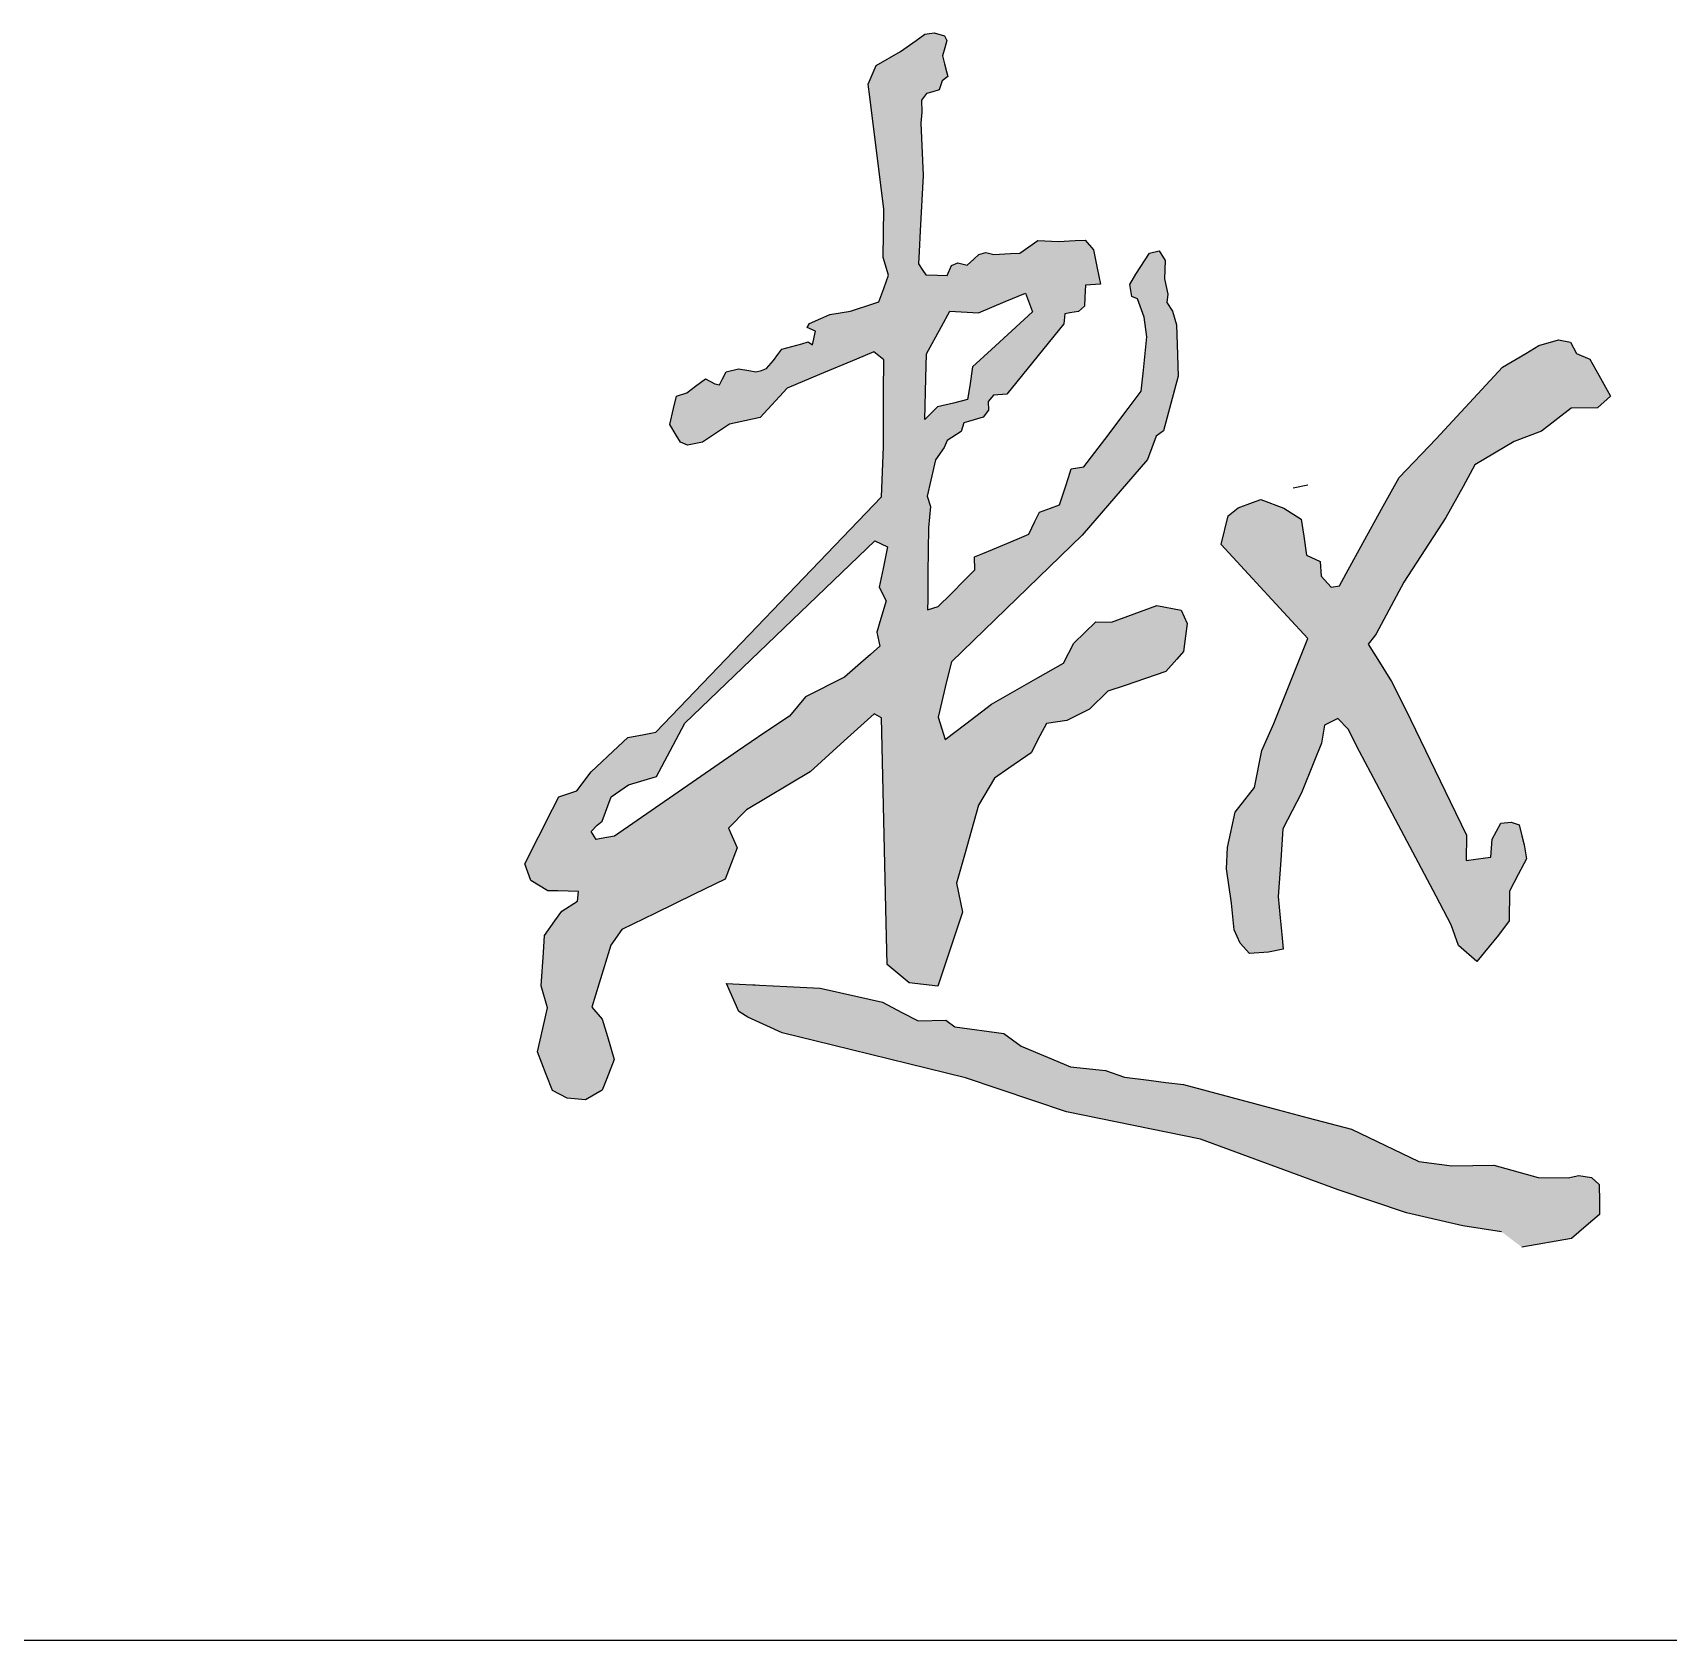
# Model space of a CAD drawing. Header units: inches. Extents: x -1293886 to -986005, y -15154 to 203628.
# Drawn here: x -1174904 to -1174344, y -554 to -3 of the extents above; entities that cross this region are included whole.
import ezdxf

# ---------------------------------------------------------------- set-up
doc = ezdxf.new("R2010")
doc.units = ezdxf.units.IN
doc.header["$LTSCALE"] = 100
doc.header["$MEASUREMENT"] = 0
doc.layers.get('0').update_dxf_attribs({"color": 252})
doc.layers.add('TK', color=142, linetype='Continuous')

# ---------------------------------------------------------------- blocks, each defined once
blk = doc.blocks.new('A$C05385F37')
at = {"layer": 'TK'}
blk.add_line((-8000, -27400), (-1000, -27400), dxfattribs=at)

msp = doc.modelspace()

# ---------------------------------------------------------------- hatches: boundary and pattern name
h = msp.add_hatch(color=1)
h.dxf.hatch_style = 1
h.paths.add_polyline_path([(-1174205.23, -375.72), (-1174205.48, -371.16), (-1174200.76, -367.69), (-1174195.22, -367), (-1174193.27, -368.25), (-1174193.41, -374.07), (-1174193.58, -380.98), (-1174192.3, -388.35), (-1174191.14, -395.07), (-1174191.89, -401.66), (-1174192.58, -407.76), (-1174194.8, -410.25), (-1174196.19, -404.98), (-1174199.24, -400.82), (-1174202.18, -396.82), (-1174203.12, -390.29), (-1174204.31, -382.12)], flags=16)
h.paths.add_polyline_path([(-1174242.38, -347.99), (-1174245.37, -344.69), (-1174239.08, -335.88), (-1174232.63, -330.54), (-1174227.28, -328.96), (-1174223.66, -334.78), (-1174221.46, -343.9), (-1174224.45, -347.2), (-1174231.05, -350.03), (-1174237.5, -351.29)], flags=16)
h.paths.add_polyline_path([(-1174138.02, -240.19), (-1174133.98, -232.41), (-1174125.94, -220.93), (-1174122.04, -207.85), (-1174114, -197.98), (-1174105.96, -176.18), (-1174098.64, -156.31), (-1174099.53, -148.18), (-1174100.64, -138.08), (-1174101.6, -129.33), (-1174097.24, -122.24), (-1174090.58, -118.11), (-1174080.24, -119.95), (-1174075.19, -124.08), (-1174071.74, -130.05), (-1174073.81, -139), (-1174078.17, -142.9), (-1174077.03, -149.78), (-1174080.7, -160.11), (-1174083.79, -168.79), (-1174087.13, -178.93), (-1174123.37, -256.17), (-1174131.64, -258.49), (-1174134.9, -257.07), (-1174138.44, -255.53), (-1174139.16, -250.55), (-1174139.6, -247.51), (-1174140.02, -244.59)])
h.paths.add_polyline_path([(-1174219.31, -310.89), (-1174218.52, -313.14), (-1174216.8, -318.02), (-1174215.46, -321.81), (-1174209.91, -330.49), (-1174210.3, -336.05), (-1174208.05, -340.55), (-1174207.07, -342.51), (-1174201.96, -342.67), (-1174199.46, -342.74), (-1174198.38, -340.15), (-1174198.91, -337.77), (-1174199.68, -334.33), (-1174201.69, -331.02), (-1174204.57, -321.28), (-1174203.5, -314.36), (-1174202.84, -310.08), (-1174200.84, -305.84), (-1174199.37, -302.73), (-1174203.24, -298.91), (-1174214.7, -300.24), (-1174221.07, -300.98), (-1174227.33, -301.71), (-1174229.64, -306.92), (-1174223.82, -307.32), (-1174221.1, -307.51)], flags=16)
h.paths.add_polyline_path([(-1174254.06, -190.06), (-1174251.55, -191.93), (-1174244.4, -189.76), (-1174237.25, -192.14), (-1174234.65, -197.34), (-1174236.39, -205.57), (-1174238.05, -213.48), (-1174241.37, -218.13), (-1174241.15, -223.76), (-1174240.99, -228.07), (-1174240.89, -230.51), (-1174229.89, -216.4), (-1174222.74, -215.1), (-1174217.97, -213.58), (-1174212.12, -204.92), (-1174203.24, -197.77), (-1174199.12, -183.7), (-1174193.27, -173.52), (-1174184.38, -168.76), (-1174176.8, -170.49), (-1174171.6, -175.25), (-1174173.98, -182.62), (-1174177.02, -190.84), (-1174180.02, -198.99), (-1174194.13, -216.83), (-1174216.06, -239.4), (-1174215.11, -242.26), (-1174163.53, -226.61), (-1174159.14, -228.71), (-1174156.85, -232.72), (-1174154.64, -236.58), (-1174159.52, -240.93), (-1174164.64, -245.48), (-1174234.11, -290.52), (-1174231.99, -293.27), (-1174226.7, -293.91), (-1174222.88, -294.36), (-1174220.13, -286.92), (-1174213.14, -286.07), (-1174204.64, -285.05), (-1174199.24, -284.39), (-1174195.78, -286.71), (-1174190.99, -289.91), (-1174186.25, -290.94), (-1174182.61, -291.73), (-1174179.26, -287.34), (-1174177.28, -284.75), (-1174175.02, -282.69), (-1174167.55, -275.86), (-1174159.56, -272.32), (-1174155.02, -270.31), (-1174150.67, -270.2), (-1174148.34, -273.59), (-1174149.4, -282.27), (-1174149.92, -286.57), (-1174150.39, -290.37), (-1174162.05, -293.55), (-1174167.11, -294.94), (-1174170.03, -298.95), (-1174171.15, -300.49), (-1174174.34, -304.88), (-1174178.72, -305.76), (-1174183.42, -309.28), (-1174182.71, -317.49), (-1174177.54, -338.61), (-1174172.38, -341.42), (-1174168.41, -343.58), (-1174160.87, -344.71), (-1174152.27, -345.02), (-1174144.79, -342.53), (-1174136.39, -339.72), (-1174130.54, -337.77), (-1174129.18, -333.58), (-1174129.18, -325.55), (-1174129.18, -320.28), (-1174126.2, -317.53), (-1174116.33, -317.76), (-1174107.61, -317.96), (-1174103.25, -317.76), (-1174099.8, -320.74), (-1174093.84, -321.88), (-1174091.31, -317.07), (-1174089.77, -314.13), (-1174081.44, -312.94), (-1174078.23, -315.92), (-1174080.76, -320.51), (-1174082.85, -324.31), (-1174084.37, -327.08), (-1174081.67, -329.45), (-1174079.3, -330.35), (-1174073.29, -320.33), (-1174043.5, -283.44), (-1174043.14, -278.8), (-1174045.28, -275.77), (-1174045.94, -274.85), (-1174050.46, -277.02), (-1174113.02, -307.09), (-1174120.19, -305.72), (-1174120.91, -301.44), (-1174123.23, -299.3), (-1174123.4, -294.84), (-1174121.26, -289.14), (-1174119.42, -284.22), (-1174114.84, -279.34), (-1174102.08, -266.13), (-1174055.97, -241.87), (-1174052.34, -239.96), (-1174050.64, -225.73), (-1174054.89, -218.47), (-1174058.2, -212.8), (-1174062.15, -189.53), (-1174060.94, -185.74), (-1174059.08, -179.91), (-1174064.56, -176.44), (-1174069.38, -176.44), (-1174071.28, -172.99), (-1174064.82, -166.53), (-1174063.86, -158.12), (-1174059.66, -146.28), (-1174050.87, -144.18), (-1174045.32, -148.96), (-1174040.2, -153.37), (-1174045.52, -188.29), (-1174043.6, -197.84), (-1174041.31, -209.3), (-1174039.59, -216.94), (-1174037.7, -225.35), (-1174029.27, -224.39), (-1174021.44, -217.32), (-1173996.13, -199.51), (-1173987.71, -200.23), (-1173984.11, -204.07), (-1173983.15, -213.44), (-1173982.75, -217.36), (-1173992.52, -221.61), (-1173993.72, -229.77), (-1174028.33, -247.04), (-1174041.55, -246.59), (-1174047.63, -246.39), (-1174054.91, -250.16), (-1174096.9, -277.76), (-1174097.93, -284.23), (-1174094.18, -283.45), (-1174031.02, -254.87), (-1174025.32, -256.55), (-1174021.31, -259.78), (-1174020.92, -263.66), (-1174019.76, -269.09), (-1174020.67, -274.01), (-1174062.51, -335.61), (-1174061, -337.82), (-1174059.31, -340.29), (-1173981.84, -363.98), (-1173958.43, -371.14), (-1173945.75, -371.92), (-1173933.01, -372.71), (-1173912.39, -380.32), (-1173847.53, -391.72), (-1173840.84, -392.9), (-1173836.72, -396.52), (-1173834.38, -398.58), (-1173826.32, -396.12), (-1173819.77, -394.12), (-1173813.91, -396.32), (-1173809.71, -400.52), (-1173802.26, -407.53), (-1173802.01, -413.07), (-1173801.86, -416.25), (-1173807.04, -421.11), (-1173814.84, -424.63), (-1173824.15, -421.11), (-1173831.65, -418.28), (-1173849.16, -411.66), (-1173861.9, -411.56), (-1173874.23, -408.04), (-1173883.63, -405.35), (-1173895.87, -401.86), (-1173903.41, -399.7), (-1173912.32, -397.16), (-1173949.22, -390.94), (-1173973.88, -382.89), (-1174033.77, -366.79), (-1174078.56, -351.96), (-1174086.87, -357.24), (-1174107.75, -381.38), (-1174114.57, -389.26), (-1174120.94, -396.62), (-1174127.37, -404.05), (-1174133.2, -410.79), (-1174138.96, -408.29), (-1174144.41, -405.91), (-1174145.75, -400.74), (-1174147.24, -395.01), (-1174148.74, -389.21), (-1174150.2, -383.55), (-1174150.79, -378.36), (-1174146.76, -375.09), (-1174139.71, -374.34), (-1174139.21, -379.37), (-1174138.61, -385.39), (-1174138.03, -391.12), (-1174131.66, -390.18), (-1174124.36, -386.41), (-1174122.85, -379.12), (-1174116.31, -372.83), (-1174105.06, -362.02), (-1174096.18, -347.18), (-1174097.94, -340.39), (-1174101.72, -339.13), (-1174107.6, -337.17), (-1174113.04, -340.14), (-1174122.1, -345.08), (-1174138.16, -357.71), (-1174152.8, -359.89), (-1174162.16, -361.28), (-1174169.81, -360.28), (-1174174.43, -359.68), (-1174177.11, -359.33), (-1174177.13, -365.42), (-1174177.16, -376.1), (-1174177.92, -421.96), (-1174178.65, -430.27), (-1174183.67, -433.45), (-1174187.94, -436.99), (-1174197.48, -438.33), (-1174205.91, -417.4), (-1174208.37, -403.73), (-1174212.83, -389.44), (-1174217.13, -380.68), (-1174226.51, -383.76), (-1174236.5, -389.29), (-1174273.41, -414.04), (-1174281.19, -415.5), (-1174292.37, -417.59), (-1174298.47, -418.73), (-1174297.97, -410.15), (-1174298.46, -397.76), (-1174293.59, -389.49), (-1174283.62, -389.25), (-1174279.01, -389.14), (-1174277.55, -394.6), (-1174272.68, -396.3), (-1174266.12, -390.47), (-1174219.92, -362.28), (-1174220.89, -358.88), (-1174226.97, -360.33), (-1174252.5, -369.33), (-1174260.28, -367.38), (-1174264.66, -362.76), (-1174266.91, -360.39), (-1174267.09, -355.96), (-1174264.17, -352.8), (-1174263.1, -337.48), (-1174258.9, -335.07), (-1174254.39, -331.32), (-1174250.33, -325.76), (-1174247.93, -316.45), (-1174229.64, -306.92), (-1174239.22, -307.43), (-1174251.57, -308.09), (-1174254.02, -308.22), (-1174259.48, -313.56), (-1174270.94, -324.78), (-1174279.2, -326.61), (-1174291.19, -337.8), (-1174312.25, -350.85), (-1174315.4, -352.81), (-1174318.11, -346.86), (-1174322.4, -337.45), (-1174317.05, -332.74), (-1174315, -330.94), (-1174304.79, -327.41), (-1174199.77, -253.9), (-1174309.83, -294.8), (-1174315.7, -291.98), (-1174317.82, -286.82), (-1174316.64, -282.12), (-1174312.65, -278.83), (-1174307.17, -274.33), (-1174291.5, -266.86), (-1174249.21, -249.72), (-1174248.03, -245.96), (-1174253.91, -246.43), (-1174257.16, -246.69), (-1174260.56, -239.27), (-1174265.34, -228.89), (-1174264.28, -212.35), (-1174263.59, -201.58), (-1174263.12, -194.15), (-1174261.96, -190.06)])
h.paths.add_polyline_path([(-1174299.49, -159.74), (-1174292.42, -153.02), (-1174272.84, -144.89), (-1174254.52, -142.09), (-1174240.41, -138.01), (-1174209.25, -138.03), (-1174187.62, -134.47), (-1174176.24, -132.59), (-1174163.97, -138.03), (-1174163.46, -144.38), (-1174166.26, -151.75), (-1174168.61, -157.94), (-1174190.17, -159.38), (-1174201.92, -160.16), (-1174214.33, -157.6), (-1174226.29, -159.38), (-1174241.42, -161.63), (-1174258.69, -167.75), (-1174280.98, -170.31), (-1174293.44, -169.04), (-1174296.75, -163.95)])
h.paths.add_polyline_path([(-1174201.1, -52.78), (-1174197.96, -47.48), (-1174197.9, -47.48), (-1174181.99, -46.33), (-1174168.05, -69.41), (-1174167.46, -83.49), (-1174167.26, -88.33), (-1174168.93, -90.23), (-1174169.96, -95.22), (-1174172.01, -102.84), (-1174177.44, -106.95), (-1174183.6, -115.89), (-1174199.59, -126.89), (-1174213.68, -131.14), (-1174240.41, -138.01), (-1174246.65, -136.99), (-1174248.1, -133.23), (-1174243.6, -132.5), (-1174236.33, -131.33), (-1174227.79, -124.82), (-1174222.61, -120.87), (-1174211.4, -116.85), (-1174204.73, -111.19), (-1174196.9, -102.21), (-1174190.68, -95.08), (-1174189.64, -82.35), (-1174191.38, -78.14), (-1174198.06, -72.63), (-1174202.64, -68.85), (-1174204.87, -62.63), (-1174203.86, -57.41)])
h.paths.add_polyline_path([(-1174666.39, -328.42), (-1174659.78, -328.78), (-1174645.74, -329.47), (-1174641.18, -329.69), (-1174634.33, -330.02), (-1174622.08, -332.79), (-1174612.96, -334.85), (-1174606.27, -338.33), (-1174600.76, -341.2), (-1174591.29, -341.04), (-1174588.11, -343.28), (-1174571.36, -345.52), (-1174565.4, -349.93), (-1174556.38, -353.72), (-1174548.46, -357.05), (-1174536.5, -358.3), (-1174529.96, -360.52), (-1174521.72, -361.56), (-1174515.8, -362.32), (-1174509.77, -363.08), (-1174477.36, -371.69), (-1174467.1, -374.42), (-1174452.24, -378.36), (-1174429.14, -389.41), (-1174417.89, -390.95), (-1174403.45, -390.69), (-1174388.24, -394.91), (-1174378.01, -395.03), (-1174374.31, -394.27), (-1174369.96, -394.91), (-1174367.4, -397.33), (-1174367.28, -403.21), (-1174367.18, -407.66), (-1174371.75, -411.51), (-1174376.87, -415.84), (-1174393.86, -418.79), (-1174400.77, -413.56), (-1174414.06, -411.51), (-1174433.36, -407.04), (-1174456.75, -399.12), (-1174503.97, -381.84), (-1174549.84, -372.44), (-1174584.47, -360.75), (-1174630.11, -349.52), (-1174647.29, -345.29), (-1174659.08, -339.98), (-1174662.22, -338.06), (-1174665.14, -331.32)])
h.paths.add_polyline_path([(-1174486.17, -163.59), (-1174483.26, -162.55), (-1174475.42, -165.44), (-1174469.42, -169.29), (-1174468.57, -175.07), (-1174467.6, -181.57), (-1174463, -183.83), (-1174462.58, -188.75), (-1174459.15, -192.6), (-1174456.37, -192.17), (-1174454.02, -187.9), (-1174446.92, -175.01), (-1174441.31, -164.8), (-1174435.93, -155.03), (-1174423.2, -141.7), (-1174400.42, -117.22), (-1174392.49, -112.46), (-1174388, -109.77), (-1174381.25, -107.83), (-1174377.15, -108.63), (-1174375.17, -112.46), (-1174370.54, -114.44), (-1174367.5, -119.86), (-1174363.45, -127.07), (-1174367.89, -131.09), (-1174376.89, -131.22), (-1174387.07, -139.15), (-1174396.46, -142.59), (-1174410.01, -150.67), (-1174413.93, -158.11), (-1174419.85, -168.66), (-1174434.25, -190.81), (-1174443.74, -208.54), (-1174444.39, -209.38), (-1174446.52, -212.09), (-1174442.65, -218.33), (-1174438.56, -224.92), (-1174433.66, -234.41), (-1174418.36, -266.05), (-1174412.8, -277.55), (-1174412.92, -286.24), (-1174406.34, -285.37), (-1174404.44, -285.12), (-1174403.98, -278.98), (-1174401, -273.52), (-1174397.52, -273.15), (-1174394.73, -274.08), (-1174393.8, -277.8), (-1174393.02, -280.91), (-1174392.3, -285.64), (-1174395.1, -291.1), (-1174398.04, -296.82), (-1174398.18, -306.91), (-1174401.83, -311.81), (-1174405.05, -315.73), (-1174409.32, -320.93), (-1174415.55, -315.45), (-1174418.07, -308.31), (-1174423.26, -298.52), (-1174428.27, -289.03), (-1174437.14, -272.26), (-1174443.7, -259.86), (-1174449.53, -248.85), (-1174453.37, -241.27), (-1174456.87, -237.63), (-1174461.49, -239.87), (-1174462.47, -246.03), (-1174465.13, -252.6), (-1174469.38, -263.09), (-1174475.78, -275.42), (-1174476.48, -286.2), (-1174477.32, -298.66), (-1174476.62, -305.93), (-1174476.07, -311.63), (-1174475.58, -316.7), (-1174480.68, -317.69), (-1174487.12, -318.11), (-1174490.35, -314.61), (-1174492.45, -309.99), (-1174493.29, -300.9), (-1174495.11, -289.14), (-1174494.69, -281.86), (-1174492.03, -269.68), (-1174485.44, -261.28), (-1174482.92, -248.55), (-1174478.86, -239.31), (-1174467.21, -210.18), (-1174474.12, -202.68), (-1174479.55, -196.79), (-1174487.5, -188.17), (-1174492.94, -182.26), (-1174496.9, -177.97), (-1174494.47, -168.13), (-1174491.11, -165.37)])
h.paths.add_polyline_path([(-1174710.75, -274.14), (-1174709.03, -272.79), (-1174705.96, -264.42), (-1174700.04, -260.33), (-1174690.43, -257.47), (-1174685.73, -248.69), (-1174680.64, -239.18), (-1174615.6, -176.66), (-1174611.23, -178.71), (-1174612.77, -186.16), (-1174614.11, -192.62), (-1174611.74, -197.21), (-1174613.54, -203.37), (-1174614.9, -208.01), (-1174613.86, -212.82), (-1174617.02, -215.6), (-1174620.48, -218.64), (-1174625.97, -223.47), (-1174639.37, -230.11), (-1174644.85, -236.74), (-1174653.23, -242.4), (-1174662.63, -248.74), (-1174704.76, -277.98), (-1174709.37, -278.74), (-1174711.06, -279.02), (-1174712.74, -276.29)], flags=16)
h.paths.add_polyline_path([(-1174594.05, -130.78), (-1174598.38, -135.08), (-1174598.09, -120.93), (-1174597.91, -112.62), (-1174592.78, -103.25), (-1174589.91, -98.01), (-1174580.1, -98.53), (-1174570.96, -94.7), (-1174563.91, -91.75), (-1174561.52, -98.24), (-1174568.6, -104.72), (-1174575.6, -111.13), (-1174582.05, -117.04), (-1174583.05, -123.58), (-1174583.77, -128.3), (-1174588.65, -129.48)], flags=16)
h.paths.add_polyline_path([(-1174616.14, -16.2), (-1174615.13, -13.76), (-1174606.78, -9), (-1174601.46, -5.18), (-1174598.43, -3.01), (-1174595.2, -2.52), (-1174591.71, -3.54), (-1174590.89, -5.18), (-1174591.6, -7.65), (-1174592.42, -10.45), (-1174591.71, -13.19), (-1174590.91, -16.22), (-1174590.57, -17.54), (-1174592.53, -19.03), (-1174593.56, -22.11), (-1174595.71, -22.73), (-1174597.89, -23.35), (-1174599.61, -25.6), (-1174599.51, -29.7), (-1174599.82, -33.5), (-1174599.03, -51.49), (-1174599.99, -70.44), (-1174600.35, -77.47), (-1174600.57, -81.71), (-1174599.09, -84), (-1174598.13, -85.48), (-1174594.11, -85.63), (-1174590.78, -85.75), (-1174589.31, -82.28), (-1174587.14, -81.38), (-1174583.88, -82.19), (-1174581.62, -80.11), (-1174579.88, -78.51), (-1174577.55, -77.85), (-1174574.74, -78.49), (-1174569.13, -78.21), (-1174565.92, -78.06), (-1174559.72, -73.69), (-1174552.66, -74.05), (-1174546.86, -73.78), (-1174543.51, -73.62), (-1174540.66, -76.97), (-1174539.37, -83.26), (-1174538.26, -88.72), (-1174543.39, -89.1), (-1174543.61, -93.17), (-1174543.76, -96.26), (-1174545.79, -98.09), (-1174548.74, -98.59), (-1174550.5, -98.88), (-1174550.85, -102.31), (-1174570.36, -126.45), (-1174574.88, -126.76), (-1174576.78, -128.92), (-1174576.61, -131.85), (-1174578.42, -134.27), (-1174583.52, -135.83), (-1174585.06, -136.3), (-1174585.95, -139.2), (-1174589.14, -141.27), (-1174590.77, -142.33), (-1174591.83, -144.73), (-1174594.78, -148.92), (-1174596.36, -155.87), (-1174597.63, -161.4), (-1174596.49, -164.89), (-1174596.85, -168.55), (-1174597.22, -172.23), (-1174597.37, -187.75), (-1174597.46, -196.79), (-1174597.49, -200.31), (-1174593.84, -199.24), (-1174589.55, -194.95), (-1174584.56, -189.97), (-1174581.27, -186.67), (-1174581.42, -182.23), (-1174578.51, -181), (-1174575.27, -179.64), (-1174566.79, -176.07), (-1174562.76, -174.37), (-1174560.71, -170.12), (-1174559.18, -166.92), (-1174555.35, -165.52), (-1174552.27, -164.4), (-1174551.05, -160.62), (-1174550.28, -158.22), (-1174549.25, -155.03), (-1174548.29, -152.04), (-1174544, -151.27), (-1174540.16, -146.36), (-1174536.76, -142.01), (-1174528.81, -131.36), (-1174524.32, -125.36), (-1174523.54, -118.17), (-1174522.93, -112.49), (-1174522.31, -106.74), (-1174523.29, -100.05), (-1174525.53, -93.79), (-1174527.51, -92.97), (-1174528.18, -88.84), (-1174526.11, -85.29), (-1174521.48, -78.11), (-1174518.18, -77.29), (-1174516.12, -80.59), (-1174516.28, -86.94), (-1174515.12, -92.14), (-1174515.46, -95.03), (-1174513.56, -98), (-1174512.23, -102.63), (-1174511.99, -109.4), (-1174511.59, -120.21), (-1174516.69, -138.97), (-1174519.14, -140.84), (-1174522.17, -148.87), (-1174544.55, -174.8), (-1174589.32, -218.14), (-1174590.96, -224.93), (-1174593.91, -237.15), (-1174591.43, -244.84), (-1174584.4, -239.46), (-1174575.58, -232.7), (-1174559.55, -223.53), (-1174550.92, -218.59), (-1174547.36, -211.81), (-1174539.82, -204.42), (-1174534.52, -204.54), (-1174518.97, -198.9), (-1174510.57, -200.51), (-1174508.49, -205), (-1174509.07, -209.37), (-1174509.76, -214.59), (-1174512.06, -217.2), (-1174515.86, -221.49), (-1174529.77, -226.24), (-1174535.77, -228.28), (-1174542.03, -234.4), (-1174549.79, -238.28), (-1174556.74, -239.3), (-1174558.99, -243.59), (-1174561.98, -249.31), (-1174569.61, -254.61), (-1174574.59, -258.08), (-1174580.03, -267.27), (-1174584.87, -284.4), (-1174587.58, -294), (-1174585.52, -304), (-1174590.43, -318.7), (-1174593.99, -329.38), (-1174603.83, -328.17), (-1174611.34, -321.96), (-1174611.67, -307.59), (-1174613.27, -237.39), (-1174615.76, -236), (-1174626.03, -245.3), (-1174637.76, -255.93), (-1174659.6, -268.9), (-1174665.7, -275.18), (-1174662.76, -281.97), (-1174666.83, -292.61), (-1174677.48, -297.82), (-1174690.96, -304.41), (-1174702.24, -309.92), (-1174706.02, -315.25), (-1174709.99, -328.27), (-1174712.52, -336.54), (-1174709.01, -340.7), (-1174707.23, -346.62), (-1174704.86, -354.51), (-1174707.43, -361.02), (-1174708.97, -364.94), (-1174714.73, -368.32), (-1174721.05, -367.73), (-1174725.98, -365.16), (-1174728.16, -359.64), (-1174731.2, -351.89), (-1174729.34, -343.86), (-1174727.7, -336.75), (-1174729.93, -329.26), (-1174729.14, -317.82), (-1174728.74, -312.01), (-1174725.19, -306.96), (-1174722.86, -303.64), (-1174717.5, -300.26), (-1174717.1, -296.9), (-1174724.21, -296.71), (-1174727.61, -296.61), (-1174733.49, -293.15), (-1174735.46, -287.43), (-1174725.98, -268.69), (-1174723.83, -264.44), (-1174717.69, -262.38), (-1174712.76, -255.87), (-1174703.48, -247.19), (-1174700.18, -244.1), (-1174694.6, -243.04), (-1174690.58, -242.29), (-1174613.23, -161.59), (-1174612.61, -144.43), (-1174612.56, -125.78), (-1174612.53, -114.67), (-1174615.96, -111.9), (-1174621.82, -114.37), (-1174634.48, -119.69), (-1174645.64, -124.39), (-1174654.85, -134.42), (-1174665.39, -136.74), (-1174668.79, -138.97), (-1174674.66, -142.82), (-1174679.74, -143.86), (-1174682.19, -142.91), (-1174683.67, -140.46), (-1174685.86, -136.87), (-1174684.53, -131.32), (-1174683.5, -127.07), (-1174679.95, -125.91), (-1174676.98, -123.67), (-1174673.59, -121.14), (-1174670.38, -122.82), (-1174668.79, -123.25), (-1174667.73, -121.12), (-1174666.54, -118.74), (-1174662.3, -117.72), (-1174658.8, -118.36), (-1174656.31, -118.81), (-1174654.44, -118.36), (-1174652.74, -117.62), (-1174650.29, -114.86), (-1174648.8, -112.84), (-1174647.46, -111.01), (-1174640.62, -109.12), (-1174638.36, -108.49), (-1174636.89, -109.54), (-1174635.94, -104.87), (-1174638.81, -103.59), (-1174637.96, -102.21), (-1174634.13, -100.51), (-1174631.02, -99.13), (-1174623.92, -97.96), (-1174615.52, -95.2), (-1174614.18, -94.76), (-1174612.53, -90.19), (-1174610.85, -85.58), (-1174612.69, -79.61), (-1174612.53, -62.97), (-1174617.32, -24.5), (-1174617.87, -20.1)])
edge = h.paths.add_edge_path(flags=17)
edge.add_line((-1174659.78, -328.78), (-1174656.6, -328.94))

# ---------------------------------------------------------------- linework, layer by layer
at = {"color": 1}
for p, q in [((-1174606.78, -9), (-1174601.46, -5.18)), ((-1174601.46, -5.18), (-1174598.43, -3.01)), ((-1174598.43, -3.01), (-1174595.2, -2.52)), ((-1174595.2, -2.52), (-1174591.71, -3.54)), ((-1174591.71, -3.54), (-1174590.89, -5.18)), ((-1174590.89, -5.18), (-1174591.6, -7.65)), ((-1174615.13, -13.76), (-1174606.78, -9)), ((-1174591.6, -7.65), (-1174592.42, -10.45)), ((-1174592.42, -10.45), (-1174591.71, -13.19)), ((-1174617.87, -20.1), (-1174616.14, -16.2)), ((-1174616.14, -16.2), (-1174615.13, -13.76)), ((-1174591.71, -13.19), (-1174590.91, -16.22)), ((-1174590.91, -16.22), (-1174590.57, -17.54)), ((-1174617.32, -24.5), (-1174617.87, -20.1)), ((-1174593.56, -22.11), (-1174595.71, -22.73)), ((-1174592.53, -19.03), (-1174593.56, -22.11)), ((-1174590.57, -17.54), (-1174592.53, -19.03)), ((-1174612.53, -62.97), (-1174617.32, -24.5)), ((-1174597.89, -23.35), (-1174599.61, -25.6)), ((-1174599.61, -25.6), (-1174599.51, -29.7)), ((-1174595.71, -22.73), (-1174597.89, -23.35)), ((-1174599.51, -29.7), (-1174599.82, -33.5)), ((-1174599.82, -33.5), (-1174599.03, -51.49)), ((-1174599.03, -51.49), (-1174599.99, -70.44)), ((-1174612.69, -79.61), (-1174612.53, -62.97)), ((-1174599.99, -70.44), (-1174600.35, -77.47)), ((-1174600.35, -77.47), (-1174600.57, -81.71)), ((-1174579.88, -78.51), (-1174577.55, -77.85)), ((-1174577.55, -77.85), (-1174574.74, -78.49)), ((-1174574.74, -78.49), (-1174569.13, -78.21)), ((-1174569.13, -78.21), (-1174565.92, -78.06)), ((-1174565.92, -78.06), (-1174559.72, -73.69)), ((-1174559.72, -73.69), (-1174552.66, -74.05)), ((-1174552.66, -74.05), (-1174546.86, -73.78)), ((-1174546.86, -73.78), (-1174543.51, -73.62)), ((-1174543.51, -73.62), (-1174540.66, -76.97)), ((-1174540.66, -76.97), (-1174539.37, -83.26)), ((-1174526.11, -85.29), (-1174521.48, -78.11)), ((-1174521.48, -78.11), (-1174518.18, -77.29)), ((-1174518.18, -77.29), (-1174516.12, -80.59)), ((-1174610.85, -85.58), (-1174612.69, -79.61)), ((-1174600.57, -81.71), (-1174599.09, -84)), ((-1174599.09, -84), (-1174598.13, -85.48)), ((-1174590.78, -85.75), (-1174589.31, -82.28)), ((-1174589.31, -82.28), (-1174587.14, -81.38)), ((-1174587.14, -81.38), (-1174583.88, -82.19)), ((-1174583.88, -82.19), (-1174581.62, -80.11)), ((-1174581.62, -80.11), (-1174579.88, -78.51)), ((-1174539.37, -83.26), (-1174538.26, -88.72)), ((-1174516.12, -80.59), (-1174516.28, -86.94)), ((-1174612.53, -90.19), (-1174610.85, -85.58)), ((-1174598.13, -85.48), (-1174594.11, -85.63)), ((-1174594.11, -85.63), (-1174590.78, -85.75)), ((-1174543.39, -89.1), (-1174543.61, -93.17)), ((-1174538.26, -88.72), (-1174543.39, -89.1)), ((-1174528.18, -88.84), (-1174526.11, -85.29)), ((-1174527.51, -92.97), (-1174528.18, -88.84)), ((-1174516.28, -86.94), (-1174515.12, -92.14)), ((-1174623.92, -97.96), (-1174615.52, -95.2)), ((-1174615.52, -95.2), (-1174614.18, -94.76)), ((-1174614.18, -94.76), (-1174612.53, -90.19)), ((-1174580.1, -98.53), (-1174570.96, -94.7)), ((-1174570.96, -94.7), (-1174563.91, -91.75)), ((-1174563.91, -91.75), (-1174561.52, -98.24)), ((-1174543.61, -93.17), (-1174543.76, -96.26)), ((-1174525.53, -93.79), (-1174527.51, -92.97)), ((-1174523.29, -100.05), (-1174525.53, -93.79)), ((-1174515.12, -92.14), (-1174515.46, -95.03)), ((-1174515.46, -95.03), (-1174513.56, -98)), ((-1174637.96, -102.21), (-1174634.13, -100.51)), ((-1174634.13, -100.51), (-1174631.02, -99.13)), ((-1174631.02, -99.13), (-1174623.92, -97.96)), ((-1174592.78, -103.25), (-1174589.91, -98.01)), ((-1174589.91, -98.01), (-1174580.1, -98.53)), ((-1174561.52, -98.24), (-1174568.6, -104.72)), ((-1174550.5, -98.88), (-1174550.85, -102.31)), ((-1174548.74, -98.59), (-1174550.5, -98.88)), ((-1174545.79, -98.09), (-1174548.74, -98.59)), ((-1174543.76, -96.26), (-1174545.79, -98.09)), ((-1174522.31, -106.74), (-1174523.29, -100.05)), ((-1174513.56, -98), (-1174512.23, -102.63)), ((-1174638.81, -103.59), (-1174637.96, -102.21)), ((-1174635.94, -104.87), (-1174638.81, -103.59)), ((-1174636.89, -109.54), (-1174635.94, -104.87)), ((-1174597.91, -112.62), (-1174592.78, -103.25)), ((-1174568.6, -104.72), (-1174575.6, -111.13)), ((-1174550.85, -102.31), (-1174570.36, -126.45)), ((-1174512.23, -102.63), (-1174511.99, -109.4)), ((-1174648.8, -112.84), (-1174647.46, -111.01)), ((-1174647.46, -111.01), (-1174640.62, -109.12)), ((-1174640.62, -109.12), (-1174638.36, -108.49)), ((-1174638.36, -108.49), (-1174636.89, -109.54)), ((-1174636.89, -109.54), (-1174636.89, -109.54)), ((-1174615.96, -111.9), (-1174621.82, -114.37)), ((-1174612.53, -114.67), (-1174615.96, -111.9)), ((-1174575.6, -111.13), (-1174582.05, -117.04)), ((-1174522.93, -112.49), (-1174522.31, -106.74)), ((-1174511.99, -109.4), (-1174511.59, -120.21)), ((-1174392.49, -112.46), (-1174388, -109.77)), ((-1174388, -109.77), (-1174381.25, -107.83)), ((-1174381.25, -107.83), (-1174377.15, -108.63)), ((-1174377.15, -108.63), (-1174375.17, -112.46)), ((-1174654.44, -118.36), (-1174652.74, -117.62)), ((-1174652.74, -117.62), (-1174650.29, -114.86)), ((-1174652.74, -117.62), (-1174652.74, -117.62)), ((-1174650.29, -114.86), (-1174648.8, -112.84)), ((-1174621.82, -114.37), (-1174634.48, -119.69)), ((-1174612.56, -125.78), (-1174612.53, -114.67)), ((-1174598.09, -120.93), (-1174597.91, -112.62)), ((-1174582.05, -117.04), (-1174583.05, -123.58)), ((-1174523.54, -118.17), (-1174522.93, -112.49)), ((-1174423.2, -141.7), (-1174400.42, -117.22)), ((-1174400.42, -117.22), (-1174392.49, -112.46)), ((-1174375.17, -112.46), (-1174370.54, -114.44)), ((-1174370.54, -114.44), (-1174367.5, -119.86)), ((-1174676.98, -123.67), (-1174673.59, -121.14)), ((-1174673.59, -121.14), (-1174670.38, -122.82)), ((-1174670.38, -122.82), (-1174668.79, -123.25)), ((-1174668.79, -123.25), (-1174667.73, -121.12)), ((-1174667.73, -121.12), (-1174666.54, -118.74)), ((-1174666.54, -118.74), (-1174662.3, -117.72)), ((-1174662.3, -117.72), (-1174658.8, -118.36)), ((-1174658.8, -118.36), (-1174656.31, -118.81)), ((-1174656.31, -118.81), (-1174654.44, -118.36)), ((-1174634.48, -119.69), (-1174645.64, -124.39)), ((-1174598.38, -135.08), (-1174598.09, -120.93)), ((-1174524.32, -125.36), (-1174523.54, -118.17)), ((-1174511.59, -120.21), (-1174516.69, -138.97)), ((-1174367.5, -119.86), (-1174363.45, -127.07)), ((-1174684.53, -131.32), (-1174683.5, -127.07)), ((-1174683.5, -127.07), (-1174679.95, -125.91)), ((-1174679.95, -125.91), (-1174676.98, -123.67)), ((-1174645.64, -124.39), (-1174654.85, -134.42)), ((-1174612.61, -144.43), (-1174612.56, -125.78)), ((-1174583.77, -128.3), (-1174588.65, -129.48)), ((-1174583.05, -123.58), (-1174583.77, -128.3)), ((-1174574.88, -126.76), (-1174576.78, -128.92)), ((-1174570.36, -126.45), (-1174574.88, -126.76)), ((-1174528.81, -131.36), (-1174524.32, -125.36)), ((-1174363.45, -127.07), (-1174367.89, -131.09)), ((-1174685.86, -136.87), (-1174684.53, -131.32)), ((-1174654.85, -134.42), (-1174665.39, -136.74)), ((-1174594.05, -130.78), (-1174598.38, -135.08)), ((-1174588.65, -129.48), (-1174594.05, -130.78)), ((-1174578.42, -134.27), (-1174583.52, -135.83)), ((-1174576.61, -131.85), (-1174578.42, -134.27)), ((-1174576.78, -128.92), (-1174576.61, -131.85)), ((-1174536.76, -142.01), (-1174528.81, -131.36)), ((-1174376.89, -131.22), (-1174387.07, -139.15)), ((-1174367.89, -131.09), (-1174376.89, -131.22)), ((-1174683.67, -140.46), (-1174685.86, -136.87)), ((-1174668.79, -138.97), (-1174674.66, -142.82)), ((-1174665.39, -136.74), (-1174668.79, -138.97)), ((-1174585.95, -139.2), (-1174589.14, -141.27)), ((-1174585.06, -136.3), (-1174585.95, -139.2)), ((-1174583.52, -135.83), (-1174585.06, -136.3)), ((-1174516.69, -138.97), (-1174519.14, -140.84)), ((-1174387.07, -139.15), (-1174396.46, -142.59)), ((-1174682.19, -142.91), (-1174683.67, -140.46)), ((-1174679.74, -143.86), (-1174682.19, -142.91)), ((-1174674.66, -142.82), (-1174679.74, -143.86)), ((-1174613.23, -161.59), (-1174612.61, -144.43)), ((-1174591.83, -144.73), (-1174594.78, -148.92)), ((-1174590.77, -142.33), (-1174591.83, -144.73)), ((-1174589.14, -141.27), (-1174590.77, -142.33)), ((-1174540.16, -146.36), (-1174536.76, -142.01)), ((-1174519.14, -140.84), (-1174522.17, -148.87)), ((-1174435.93, -155.03), (-1174423.2, -141.7)), ((-1174396.46, -142.59), (-1174410.01, -150.67)), ((-1174594.78, -148.92), (-1174596.36, -155.87)), ((-1174548.29, -152.04), (-1174544, -151.27)), ((-1174522.17, -148.87), (-1174544.55, -174.8)), ((-1174544, -151.27), (-1174540.16, -146.36)), ((-1174410.01, -150.67), (-1174413.93, -158.11)), ((-1174596.36, -155.87), (-1174597.63, -161.4)), ((-1174550.28, -158.22), (-1174549.25, -155.03)), ((-1174549.25, -155.03), (-1174548.29, -152.04)), ((-1174441.31, -164.8), (-1174435.93, -155.03)), ((-1174690.58, -242.29), (-1174613.23, -161.59)), ((-1174597.63, -161.4), (-1174596.49, -164.89)), ((-1174552.27, -164.4), (-1174551.05, -160.62)), ((-1174551.05, -160.62), (-1174550.28, -158.22)), ((-1174467.16, -157.6), (-1174472.25, -158.59)), ((-1174413.93, -158.11), (-1174419.85, -168.66)), ((-1174596.49, -164.89), (-1174596.85, -168.55)), ((-1174560.71, -170.12), (-1174559.18, -166.92)), ((-1174559.18, -166.92), (-1174555.35, -165.52)), ((-1174555.35, -165.52), (-1174552.27, -164.4)), ((-1174496.9, -177.97), (-1174494.47, -168.13)), ((-1174494.47, -168.13), (-1174491.11, -165.37)), ((-1174491.11, -165.37), (-1174486.17, -163.59)), ((-1174486.17, -163.59), (-1174483.26, -162.55)), ((-1174483.26, -162.55), (-1174483.26, -162.55)), ((-1174483.26, -162.55), (-1174475.42, -165.44)), ((-1174475.42, -165.44), (-1174469.42, -169.29)), ((-1174446.92, -175.01), (-1174441.31, -164.8)), ((-1174597.22, -172.23), (-1174597.37, -187.75)), ((-1174596.85, -168.55), (-1174597.22, -172.23)), ((-1174562.76, -174.37), (-1174560.71, -170.12)), ((-1174469.42, -169.29), (-1174468.57, -175.07)), ((-1174419.85, -168.66), (-1174434.25, -190.81)), ((-1174680.64, -239.18), (-1174615.6, -176.66)), ((-1174615.6, -176.66), (-1174611.23, -178.71)), ((-1174611.23, -178.71), (-1174612.77, -186.16)), ((-1174544.55, -174.8), (-1174589.32, -218.14)), ((-1174575.27, -179.64), (-1174566.79, -176.07)), ((-1174566.79, -176.07), (-1174562.76, -174.37)), ((-1174492.94, -182.26), (-1174496.9, -177.97)), ((-1174468.57, -175.07), (-1174467.6, -181.57)), ((-1174454.02, -187.9), (-1174446.92, -175.01)), ((-1174581.42, -182.23), (-1174578.51, -181)), ((-1174581.27, -186.67), (-1174581.42, -182.23)), ((-1174578.51, -181), (-1174575.27, -179.64)), ((-1174487.5, -188.17), (-1174492.94, -182.26)), ((-1174467.6, -181.57), (-1174463, -183.83)), ((-1174463, -183.83), (-1174462.58, -188.75)), ((-1174612.77, -186.16), (-1174614.11, -192.62)), ((-1174597.37, -187.75), (-1174597.46, -196.79)), ((-1174589.55, -194.95), (-1174584.56, -189.97)), ((-1174584.56, -189.97), (-1174581.27, -186.67)), ((-1174479.55, -196.79), (-1174487.5, -188.17)), ((-1174462.58, -188.75), (-1174459.15, -192.6)), ((-1174456.37, -192.17), (-1174454.02, -187.9)), ((-1174614.11, -192.62), (-1174611.74, -197.21)), ((-1174593.84, -199.24), (-1174589.55, -194.95)), ((-1174459.15, -192.6), (-1174456.37, -192.17)), ((-1174434.25, -190.81), (-1174443.74, -208.54)), ((-1174611.74, -197.21), (-1174613.54, -203.37)), ((-1174597.46, -196.79), (-1174597.49, -200.31)), ((-1174597.49, -200.31), (-1174593.84, -199.24)), ((-1174534.52, -204.54), (-1174518.97, -198.9)), ((-1174518.97, -198.9), (-1174510.57, -200.51)), ((-1174510.57, -200.51), (-1174508.49, -205)), ((-1174474.12, -202.68), (-1174479.55, -196.79)), ((-1174613.54, -203.37), (-1174614.9, -208.01)), ((-1174547.36, -211.81), (-1174539.82, -204.42)), ((-1174539.82, -204.42), (-1174534.52, -204.54)), ((-1174508.49, -205), (-1174509.07, -209.37)), ((-1174467.21, -210.18), (-1174474.12, -202.68)), ((-1174613.86, -212.82), (-1174617.02, -215.6)), ((-1174614.9, -208.01), (-1174613.86, -212.82)), ((-1174550.92, -218.59), (-1174547.36, -211.81)), ((-1174547.36, -211.81), (-1174547.36, -211.81)), ((-1174509.07, -209.37), (-1174509.76, -214.59)), ((-1174478.86, -239.31), (-1174467.21, -210.18)), ((-1174444.39, -209.38), (-1174446.52, -212.09)), ((-1174446.52, -212.09), (-1174442.65, -218.33)), ((-1174443.74, -208.54), (-1174444.39, -209.38)), ((-1174617.02, -215.6), (-1174620.48, -218.64)), ((-1174589.32, -218.14), (-1174590.96, -224.93)), ((-1174559.55, -223.53), (-1174550.92, -218.59)), ((-1174512.06, -217.2), (-1174515.86, -221.49)), ((-1174509.76, -214.59), (-1174512.06, -217.2)), ((-1174442.65, -218.33), (-1174438.56, -224.92)), ((-1174625.97, -223.47), (-1174639.37, -230.11)), ((-1174620.48, -218.64), (-1174625.97, -223.47)), ((-1174575.58, -232.7), (-1174559.55, -223.53)), ((-1174515.86, -221.49), (-1174529.77, -226.24)), ((-1174590.96, -224.93), (-1174593.91, -237.15)), ((-1174535.77, -228.28), (-1174542.03, -234.4)), ((-1174529.77, -226.24), (-1174535.77, -228.28)), ((-1174438.56, -224.92), (-1174433.66, -234.41)), ((-1174639.37, -230.11), (-1174644.85, -236.74)), ((-1174584.4, -239.46), (-1174575.58, -232.7)), ((-1174542.03, -234.4), (-1174549.79, -238.28)), ((-1174433.66, -234.41), (-1174418.36, -266.05)), ((-1174685.73, -248.69), (-1174680.64, -239.18)), ((-1174644.85, -236.74), (-1174653.23, -242.4)), ((-1174615.76, -236), (-1174626.03, -245.3)), ((-1174613.27, -237.39), (-1174615.76, -236)), ((-1174611.67, -307.59), (-1174613.27, -237.39)), ((-1174593.91, -237.15), (-1174591.43, -244.84)), ((-1174591.43, -244.84), (-1174584.4, -239.46)), ((-1174556.74, -239.3), (-1174558.99, -243.59)), ((-1174549.79, -238.28), (-1174556.74, -239.3)), ((-1174482.92, -248.55), (-1174478.86, -239.31)), ((-1174461.49, -239.87), (-1174462.47, -246.03)), ((-1174456.87, -237.63), (-1174461.49, -239.87)), ((-1174453.37, -241.27), (-1174456.87, -237.63)), ((-1174703.48, -247.19), (-1174700.18, -244.1)), ((-1174700.18, -244.1), (-1174694.6, -243.04)), ((-1174694.6, -243.04), (-1174690.58, -242.29)), ((-1174653.23, -242.4), (-1174662.63, -248.74)), ((-1174626.03, -245.3), (-1174637.76, -255.93)), ((-1174558.99, -243.59), (-1174561.98, -249.31)), ((-1174462.47, -246.03), (-1174465.13, -252.6)), ((-1174449.53, -248.85), (-1174453.37, -241.27)), ((-1174712.76, -255.87), (-1174703.48, -247.19)), ((-1174662.63, -248.74), (-1174704.76, -277.98)), ((-1174690.43, -257.47), (-1174685.73, -248.69)), ((-1174561.98, -249.31), (-1174569.61, -254.61)), ((-1174485.44, -261.28), (-1174482.92, -248.55)), ((-1174443.7, -259.86), (-1174449.53, -248.85)), ((-1174717.69, -262.38), (-1174712.76, -255.87)), ((-1174700.04, -260.33), (-1174690.43, -257.47)), ((-1174637.76, -255.93), (-1174659.6, -268.9)), ((-1174569.61, -254.61), (-1174574.59, -258.08)), ((-1174465.13, -252.6), (-1174469.38, -263.09)), ((-1174723.83, -264.44), (-1174717.69, -262.38)), ((-1174705.96, -264.42), (-1174700.04, -260.33)), ((-1174574.59, -258.08), (-1174580.03, -267.27)), ((-1174492.03, -269.68), (-1174485.44, -261.28)), ((-1174469.38, -263.09), (-1174475.78, -275.42)), ((-1174437.14, -272.26), (-1174443.7, -259.86)), ((-1174735.46, -287.43), (-1174725.98, -268.69)), ((-1174725.98, -268.69), (-1174723.83, -264.44)), ((-1174709.03, -272.79), (-1174705.96, -264.42)), ((-1174659.6, -268.9), (-1174665.7, -275.18)), ((-1174580.03, -267.27), (-1174584.87, -284.4)), ((-1174418.36, -266.05), (-1174412.8, -277.55)), ((-1174712.74, -276.29), (-1174710.75, -274.14)), ((-1174710.75, -274.14), (-1174709.03, -272.79)), ((-1174494.69, -281.86), (-1174492.03, -269.68)), ((-1174428.27, -289.03), (-1174437.14, -272.26)), ((-1174403.98, -278.98), (-1174401, -273.52)), ((-1174401, -273.52), (-1174397.52, -273.15)), ((-1174397.52, -273.15), (-1174394.73, -274.08)), ((-1174394.73, -274.08), (-1174393.8, -277.8)), ((-1174711.06, -279.02), (-1174712.74, -276.29)), ((-1174709.37, -278.74), (-1174711.06, -279.02)), ((-1174711.06, -279.02), (-1174711.06, -279.02)), ((-1174704.76, -277.98), (-1174709.37, -278.74)), ((-1174665.7, -275.18), (-1174662.76, -281.97)), ((-1174475.78, -275.42), (-1174476.48, -286.2)), ((-1174412.8, -277.55), (-1174412.92, -286.24)), ((-1174404.44, -285.12), (-1174403.98, -278.98)), ((-1174393.8, -277.8), (-1174393.02, -280.91)), ((-1174662.76, -281.97), (-1174666.83, -292.61)), ((-1174584.87, -284.4), (-1174587.58, -294)), ((-1174495.11, -289.14), (-1174494.69, -281.86)), ((-1174412.92, -286.24), (-1174406.34, -285.37)), ((-1174406.34, -285.37), (-1174404.44, -285.12)), ((-1174392.3, -285.64), (-1174395.1, -291.1)), ((-1174393.02, -280.91), (-1174392.3, -285.64)), ((-1174733.49, -293.15), (-1174735.46, -287.43)), ((-1174493.29, -300.9), (-1174495.11, -289.14)), ((-1174476.48, -286.2), (-1174477.32, -298.66)), ((-1174423.26, -298.52), (-1174428.27, -289.03)), ((-1174395.1, -291.1), (-1174398.04, -296.82)), ((-1174727.61, -296.61), (-1174733.49, -293.15)), ((-1174724.21, -296.71), (-1174727.61, -296.61)), ((-1174717.1, -296.9), (-1174724.21, -296.71)), ((-1174717.5, -300.26), (-1174717.1, -296.9)), ((-1174717.1, -296.9), (-1174717.1, -296.9)), ((-1174666.83, -292.61), (-1174677.48, -297.82)), ((-1174587.58, -294), (-1174585.52, -304)), ((-1174398.04, -296.82), (-1174398.18, -306.91)), ((-1174722.86, -303.64), (-1174717.5, -300.26)), ((-1174677.48, -297.82), (-1174690.96, -304.41)), ((-1174492.45, -309.99), (-1174493.29, -300.9)), ((-1174477.32, -298.66), (-1174476.62, -305.93)), ((-1174418.07, -308.31), (-1174423.26, -298.52)), ((-1174728.74, -312.01), (-1174725.19, -306.96)), ((-1174725.19, -306.96), (-1174722.86, -303.64)), ((-1174690.96, -304.41), (-1174702.24, -309.92)), ((-1174611.34, -321.96), (-1174611.67, -307.59)), ((-1174585.52, -304), (-1174590.43, -318.7)), ((-1174476.62, -305.93), (-1174476.07, -311.63)), ((-1174398.18, -306.91), (-1174401.83, -311.81)), ((-1174729.14, -317.82), (-1174728.74, -312.01)), ((-1174702.24, -309.92), (-1174706.02, -315.25)), ((-1174490.35, -314.61), (-1174492.45, -309.99)), ((-1174476.07, -311.63), (-1174475.58, -316.7)), ((-1174415.55, -315.45), (-1174418.07, -308.31)), ((-1174401.83, -311.81), (-1174405.05, -315.73)), ((-1174729.93, -329.26), (-1174729.14, -317.82)), ((-1174706.02, -315.25), (-1174709.99, -328.27)), ((-1174590.43, -318.7), (-1174593.99, -329.38)), ((-1174487.12, -318.11), (-1174490.35, -314.61)), ((-1174480.68, -317.69), (-1174487.12, -318.11)), ((-1174475.58, -316.7), (-1174480.68, -317.69)), ((-1174409.32, -320.93), (-1174415.55, -315.45)), ((-1174405.05, -315.73), (-1174409.32, -320.93)), ((-1174603.83, -328.17), (-1174611.34, -321.96)), ((-1174727.7, -336.75), (-1174729.93, -329.26)), ((-1174709.99, -328.27), (-1174712.52, -336.54)), ((-1174666.39, -328.42), (-1174659.78, -328.78)), ((-1174665.14, -331.32), (-1174666.39, -328.42)), ((-1174659.78, -328.78), (-1174656.6, -328.94)), ((-1174659.78, -328.78), (-1174645.74, -329.47)), ((-1174645.74, -329.47), (-1174641.18, -329.69)), ((-1174641.18, -329.69), (-1174634.33, -330.02)), ((-1174634.33, -330.02), (-1174622.08, -332.79)), ((-1174593.99, -329.38), (-1174603.83, -328.17)), ((-1174662.22, -338.06), (-1174665.14, -331.32)), ((-1174622.08, -332.79), (-1174612.96, -334.85)), ((-1174612.96, -334.85), (-1174606.27, -338.33)), ((-1174729.34, -343.86), (-1174727.7, -336.75)), ((-1174712.52, -336.54), (-1174709.01, -340.7)), ((-1174709.01, -340.7), (-1174707.23, -346.62)), ((-1174659.08, -339.98), (-1174662.22, -338.06)), ((-1174647.29, -345.29), (-1174659.08, -339.98)), ((-1174606.27, -338.33), (-1174600.76, -341.2)), ((-1174600.76, -341.2), (-1174591.29, -341.04)), ((-1174591.29, -341.04), (-1174588.11, -343.28)), ((-1174731.2, -351.89), (-1174729.34, -343.86)), ((-1174707.23, -346.62), (-1174704.86, -354.51)), ((-1174630.11, -349.52), (-1174647.29, -345.29)), ((-1174588.11, -343.28), (-1174571.36, -345.52)), ((-1174571.36, -345.52), (-1174565.4, -349.93)), ((-1174728.16, -359.64), (-1174731.2, -351.89)), ((-1174584.47, -360.75), (-1174630.11, -349.52)), ((-1174565.4, -349.93), (-1174556.38, -353.72)), ((-1174704.86, -354.51), (-1174707.43, -361.02)), ((-1174556.38, -353.72), (-1174548.46, -357.05)), ((-1174548.46, -357.05), (-1174536.5, -358.3)), ((-1174536.5, -358.3), (-1174529.96, -360.52)), ((-1174725.98, -365.16), (-1174728.16, -359.64)), ((-1174707.43, -361.02), (-1174708.97, -364.94)), ((-1174549.84, -372.44), (-1174584.47, -360.75)), ((-1174529.96, -360.52), (-1174521.72, -361.56)), ((-1174521.72, -361.56), (-1174515.8, -362.32)), ((-1174515.8, -362.32), (-1174509.77, -363.08)), ((-1174509.77, -363.08), (-1174477.36, -371.69)), ((-1174721.05, -367.73), (-1174725.98, -365.16)), ((-1174714.73, -368.32), (-1174721.05, -367.73)), ((-1174708.97, -364.94), (-1174714.73, -368.32)), ((-1174503.97, -381.84), (-1174549.84, -372.44)), ((-1174477.36, -371.69), (-1174467.1, -374.42)), ((-1174467.1, -374.42), (-1174452.24, -378.36)), ((-1174452.24, -378.36), (-1174429.14, -389.41)), ((-1174456.75, -399.12), (-1174503.97, -381.84)), ((-1174429.14, -389.41), (-1174417.89, -390.95)), ((-1174417.89, -390.95), (-1174403.45, -390.69)), ((-1174403.45, -390.69), (-1174388.24, -394.91)), ((-1174388.24, -394.91), (-1174378.01, -395.03)), ((-1174378.01, -395.03), (-1174374.31, -394.27)), ((-1174374.31, -394.27), (-1174369.96, -394.91)), ((-1174369.96, -394.91), (-1174367.4, -397.33)), ((-1174367.4, -397.33), (-1174367.28, -403.21)), ((-1174433.36, -407.04), (-1174456.75, -399.12)), ((-1174367.28, -403.21), (-1174367.18, -407.66)), ((-1174414.06, -411.51), (-1174433.36, -407.04)), ((-1174367.18, -407.66), (-1174371.75, -411.51)), ((-1174400.77, -413.56), (-1174414.06, -411.51)), ((-1174371.75, -411.51), (-1174376.87, -415.84)), ((-1174376.87, -415.84), (-1174393.86, -418.79))]:
    msp.add_line(p, q, dxfattribs=at)

# ---------------------------------------------------------------- block references
at = {"color": 4}
msp.add_blockref('A$C05385F37', (-1172083.68, 26846.43), dxfattribs=at)

doc.saveas('drawing.dxf')
